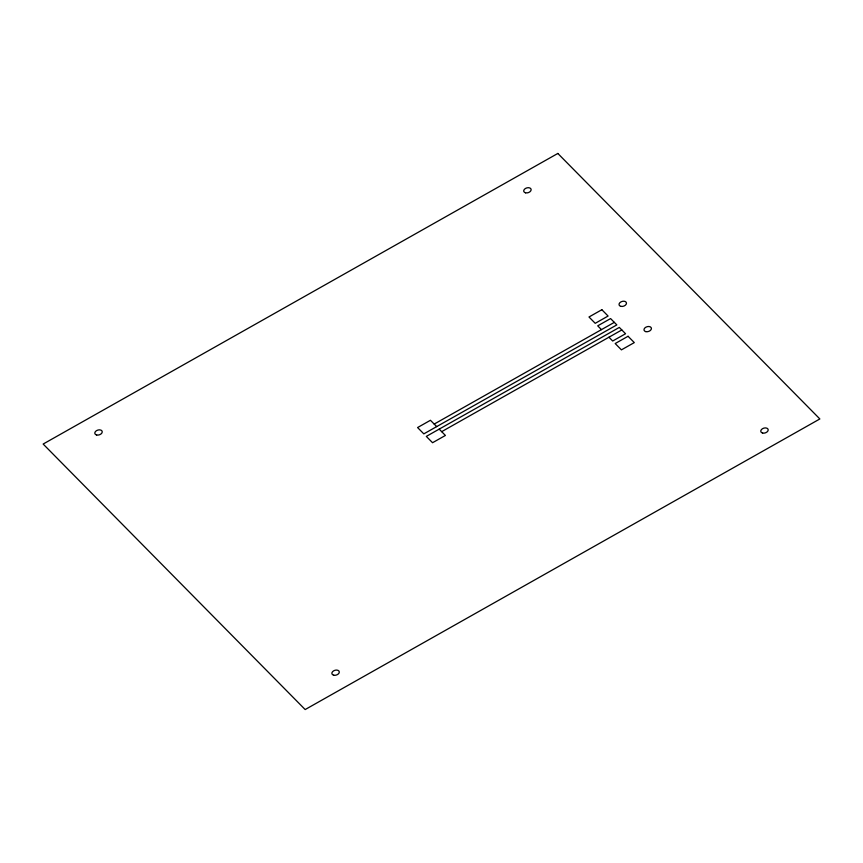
<?xml version="1.0" encoding="UTF-8"?>
<svg xmlns="http://www.w3.org/2000/svg" width="863" height="863" viewBox="0 0 863 863"><rect width="100%" height="100%" fill="white"/><g stroke="black" fill="none" stroke-linecap="round" stroke-linejoin="round"><path stroke-width="1.29" d="M434.186 424.078L614.327 322.363M441.673 431.662L621.813 329.957M601.457 329.634L597.714 325.836L610.583 318.576L616.829 324.898L423.819 433.873L417.584 427.552L430.443 420.281L436.689 426.602M608.944 337.217L612.687 341.014L625.556 333.744L619.321 327.422L426.311 436.398L432.557 442.719L445.416 435.448L439.181 429.127M557.832 153.452L43.15 444.046L305.168 709.548L819.85 418.954L557.832 153.452M601.856 309.72L588.987 316.991L595.222 323.312L608.091 316.041L601.856 309.72M628.059 336.279L615.19 343.539L621.425 349.86L634.294 342.6L628.059 336.279M525.567 192.827A3.808 2.492 -16.7 0 0 531.144 189.687A3.808 2.492 -16.7 0 0 525.545 188.414A3.808 2.492 -16.7 0 0 525.567 192.827M96.667 434.995A3.808 2.492 -16.7 0 0 102.244 431.845A3.808 2.492 -16.7 0 0 96.645 430.572A3.808 2.492 -16.7 0 0 96.667 434.995M333.733 675.211A3.808 2.492 -16.7 0 0 339.299 672.061A3.808 2.492 -16.7 0 0 333.711 670.788A3.808 2.492 -16.7 0 0 333.733 675.211M762.633 433.053A3.808 2.492 -16.7 0 0 768.199 429.903A3.808 2.492 -16.7 0 0 762.612 428.631A3.808 2.492 -16.7 0 0 762.633 433.053M645.858 331.64A3.808 2.492 -16.7 0 0 651.425 328.49A3.808 2.492 -16.7 0 0 645.837 327.217A3.808 2.492 -16.7 0 0 645.858 331.64M620.896 306.354A3.808 2.492 -16.7 0 0 626.473 303.204A3.808 2.492 -16.7 0 0 620.875 301.931A3.808 2.492 -16.7 0 0 620.896 306.354"/></g></svg>
